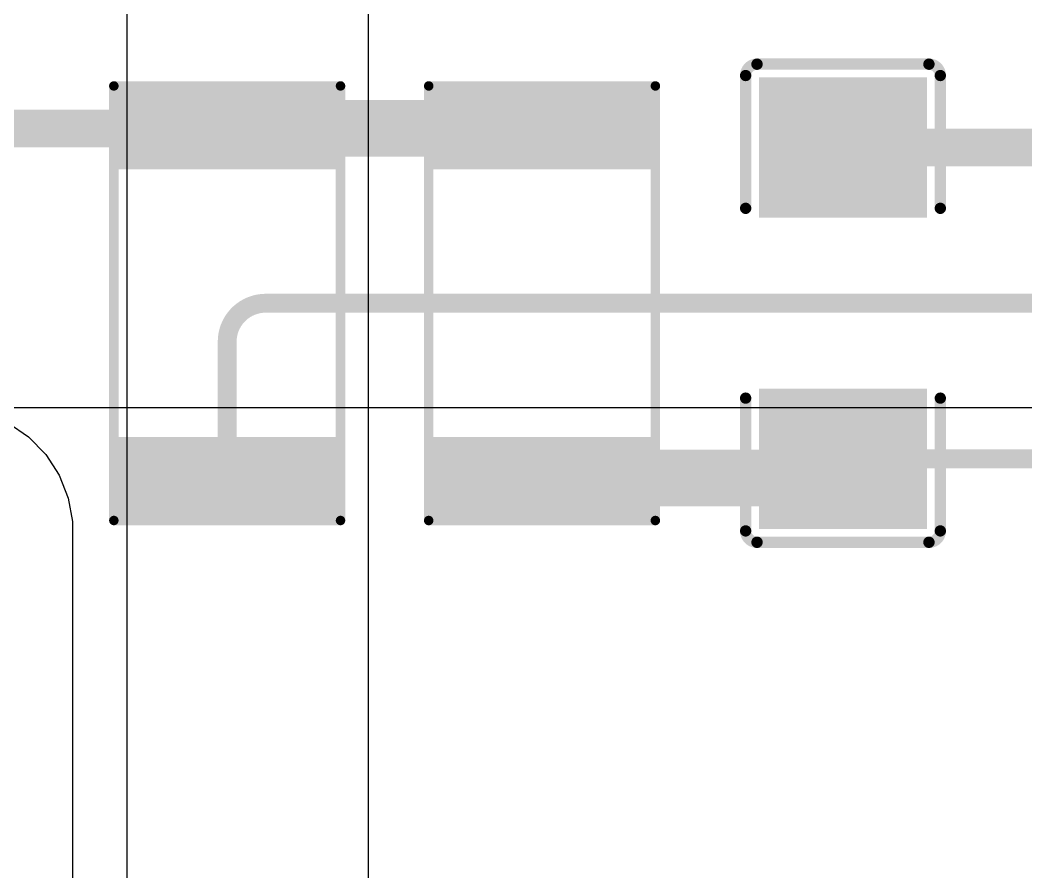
# Model space of a CAD drawing. Header units: inches. Extents: x -2 to 5376, y -4 to 5426.
# Drawn here: x 64.23 to 77.75, y 44.43 to 55.88 of the extents above; entities that cross this region are included whole.
import ezdxf

# ---------------------------------------------------------------- set-up
doc = ezdxf.new("R2010")
doc.units = ezdxf.units.IN
for name, color, linetype in [('Bottom Layer', 5, 'Continuous'), ('Layer 1', 16, 'Continuous'), ('Layer 2', 76, 'Continuous'), ('Top Layer', 1, 'Continuous'), ('Top Overlay', 2, 'Continuous'), ('Top Paste', 8, 'Continuous'), ('Top Solder', 216, 'Continuous')]:
    doc.layers.add(name, color=color, linetype=linetype)

# ---------------------------------------------------------------- blocks, each defined once
blk = doc.blocks.new('RES_2010_63')
at = {"layer": 'Top Layer'}
for points in [[(-2.8, 1.4), (-1.9, 1.4), (-1.9, -1.4), (-2.8, -1.4)], [(1.9, 1.4), (2.8, 1.4), (2.8, -1.4), (1.9, -1.4)]]:
    blk.add_hatch(color=1, dxfattribs=at).paths.add_polyline_path(points)
at = {"layer": 'Top Paste'}
for points in [[(-2.8, 1.4), (-1.9, 1.4), (-1.9, -1.4), (-2.8, -1.4)], [(1.9, 1.4), (2.8, 1.4), (2.8, -1.4), (1.9, -1.4)]]:
    blk.add_hatch(color=8, dxfattribs=at).paths.add_polyline_path(points)
at = {"layer": 'Top Solder'}
for points in [[(-2.902, 1.502), (-1.798, 1.502), (-1.798, -1.502), (-2.902, -1.502)], [(1.798, 1.502), (2.902, 1.502), (2.902, -1.502), (1.798, -1.502)]]:
    blk.add_hatch(color=216, dxfattribs=at).paths.add_polyline_path(points)
at = {"layer": 'Top Overlay', "const_width": 0.127}
for points in [[(2.921, 1.524), (-2.921, 1.524)], [(-2.921, -1.524), (-2.921, 1.524)], [(2.921, -1.524), (2.921, 1.524)], [(2.921, -1.524), (-2.921, -1.524)]]:
    blk.add_lwpolyline(points, dxfattribs=at)
at = {"layer": 'Top Overlay', "const_width": 0.0635}
for points in [[(-2.953, 1.524, 1), (-2.889, 1.524, 1)], [(-2.953, 1.524, 1), (-2.889, 1.524, 1)], [(2.889, 1.524, 1), (2.953, 1.524, 1)], [(2.889, 1.524, 1), (2.953, 1.524, 1)], [(-2.953, -1.524, 1), (-2.889, -1.524, 1)], [(-2.953, -1.524, 1), (-2.889, -1.524, 1)], [(2.889, -1.524, 1), (2.953, -1.524, 1)], [(2.889, -1.524, 1), (2.953, -1.524, 1)]]:
    blk.add_lwpolyline(points, format="xyb", close=True, dxfattribs=at)
blk = doc.blocks.new('RES_2010_64')
at = {"layer": 'Top Layer'}
for points in [[(-2.8, 1.4), (-1.9, 1.4), (-1.9, -1.4), (-2.8, -1.4)], [(1.9, 1.4), (2.8, 1.4), (2.8, -1.4), (1.9, -1.4)]]:
    blk.add_hatch(color=1, dxfattribs=at).paths.add_polyline_path(points)
at = {"layer": 'Top Paste'}
for points in [[(-2.8, 1.4), (-1.9, 1.4), (-1.9, -1.4), (-2.8, -1.4)], [(1.9, 1.4), (2.8, 1.4), (2.8, -1.4), (1.9, -1.4)]]:
    blk.add_hatch(color=8, dxfattribs=at).paths.add_polyline_path(points)
at = {"layer": 'Top Solder'}
for points in [[(-2.902, 1.502), (-1.798, 1.502), (-1.798, -1.502), (-2.902, -1.502)], [(1.798, 1.502), (2.902, 1.502), (2.902, -1.502), (1.798, -1.502)]]:
    blk.add_hatch(color=216, dxfattribs=at).paths.add_polyline_path(points)
at = {"layer": 'Top Overlay', "const_width": 0.127}
for points in [[(2.921, 1.524), (-2.921, 1.524)], [(-2.921, -1.524), (-2.921, 1.524)], [(2.921, -1.524), (2.921, 1.524)], [(2.921, -1.524), (-2.921, -1.524)]]:
    blk.add_lwpolyline(points, dxfattribs=at)
at = {"layer": 'Top Overlay', "const_width": 0.0635}
for points in [[(-2.953, 1.524, 1), (-2.889, 1.524, 1)], [(-2.953, 1.524, 1), (-2.889, 1.524, 1)], [(2.889, 1.524, 1), (2.953, 1.524, 1)], [(2.889, 1.524, 1), (2.953, 1.524, 1)], [(-2.953, -1.524, 1), (-2.889, -1.524, 1)], [(-2.953, -1.524, 1), (-2.889, -1.524, 1)], [(2.889, -1.524, 1), (2.953, -1.524, 1)], [(2.889, -1.524, 1), (2.953, -1.524, 1)]]:
    blk.add_lwpolyline(points, format="xyb", close=True, dxfattribs=at)
blk = doc.blocks.new('C___1808_113')
at = {"layer": 'Top Layer'}
for points in [[(-2.985, 1.08), (-1.2, 1.08), (-1.2, -1.08), (-2.985, -1.08)], [(1.2, 1.08), (2.985, 1.08), (2.985, -1.08), (1.2, -1.08)]]:
    blk.add_hatch(color=1, dxfattribs=at).paths.add_polyline_path(points)
at = {"layer": 'Top Paste'}
for points in [[(-2.985, 1.08), (-1.2, 1.08), (-1.2, -1.08), (-2.985, -1.08)], [(1.2, 1.08), (2.985, 1.08), (2.985, -1.08), (1.2, -1.08)]]:
    blk.add_hatch(color=8, dxfattribs=at).paths.add_polyline_path(points)
at = {"layer": 'Top Solder'}
for points in [[(-3.036, 1.131), (-1.149, 1.131), (-1.149, -1.131), (-3.036, -1.131)], [(1.149, 1.131), (3.036, 1.131), (3.036, -1.131), (1.149, -1.131)]]:
    blk.add_hatch(color=216, dxfattribs=at).paths.add_polyline_path(points)
at = {"layer": 'Top Overlay', "const_width": 0.152}
for points in [[(-3.214, 1.156, -0.414214), (-3.061, 1.309)], [(3.061, 1.309, -0.414214), (3.214, 1.156)], [(-3.061, -1.309, -0.414214), (-3.214, -1.156)], [(3.214, -1.156, -0.414214), (3.061, -1.309)]]:
    blk.add_lwpolyline(points, format="xyb", dxfattribs=at)
for points in [[(-1.276, 1.309), (-3.061, 1.309)], [(3.061, 1.309), (1.276, 1.309)], [(-3.214, -1.156), (-3.214, 1.156)], [(3.214, -1.156), (3.214, 1.156)], [(-1.276, -1.309), (-3.061, -1.309)], [(3.061, -1.309), (1.276, -1.309)]]:
    blk.add_lwpolyline(points, dxfattribs=at)
at = {"layer": 'Top Overlay', "const_width": 0.0762}
for points in [[(-3.099, 1.309, 1), (-3.023, 1.309, 1)], [(-3.099, 1.309, 1), (-3.023, 1.309, 1)], [(-1.314, 1.309, 1), (-1.238, 1.309, 1)], [(1.238, 1.309, 1), (1.314, 1.309, 1)], [(3.023, 1.309, 1), (3.099, 1.309, 1)], [(3.023, 1.309, 1), (3.099, 1.309, 1)], [(-3.252, 1.156, 1), (-3.175, 1.156, 1)], [(-3.252, 1.156, 1), (-3.175, 1.156, 1)], [(3.175, 1.156, 1), (3.252, 1.156, 1)], [(3.175, 1.156, 1), (3.252, 1.156, 1)], [(-3.252, -1.156, 1), (-3.175, -1.156, 1)], [(-3.252, -1.156, 1), (-3.175, -1.156, 1)], [(3.175, -1.156, 1), (3.252, -1.156, 1)], [(3.175, -1.156, 1), (3.252, -1.156, 1)], [(-3.099, -1.309, 1), (-3.023, -1.309, 1)], [(-3.099, -1.309, 1), (-3.023, -1.309, 1)], [(-1.314, -1.309, 1), (-1.238, -1.309, 1)], [(1.238, -1.309, 1), (1.314, -1.309, 1)], [(3.023, -1.309, 1), (3.099, -1.309, 1)], [(3.023, -1.309, 1), (3.099, -1.309, 1)]]:
    blk.add_lwpolyline(points, format="xyb", close=True, dxfattribs=at)

msp = doc.modelspace()

# ---------------------------------------------------------------- linework, layer by layer
at = {"layer": 'Bottom Layer'}
for p, q in [((68.91, 38.97), (68.91, 62.98)), ((65.659, 57.074), (65.659, 40.767))]:
    msp.add_line(p, q, dxfattribs=at)
at = {"layer": 'Layer 1'}
msp.add_line((-1.052, 50.673), (86.555, 50.673), dxfattribs=at)
at = {"layer": 'Layer 2'}
for p, q in [((64.066, 50.469), (64.339, 50.281)), ((64.339, 50.281), (64.57, 50.043)), ((64.57, 50.043), (64.75, 49.765)), ((64.75, 49.765), (64.872, 49.456)), ((64.872, 49.456), (64.93, 49.142)), ((64.93, 49.142), (64.929, 48.964)), ((64.929, 48.964), (64.929, 48.964)), ((64.929, 48.964), (64.929, 48.964)), ((64.929, 48.964), (64.929, 27.943))]:
    msp.add_line(p, q, dxfattribs=at)
at = {"layer": 'Top Layer'}
for points, const_width in [([(67.01, 54.425), (71.244, 54.425)], 0.762), ([(63.04, 54.425), (66.248, 54.425)], 0.508), ([(75.291, 54.168), (82.019, 54.168)], 0.508), ([(67.527, 52.075), (86.319, 52.075)], 0.254), ([(67.01, 49.725), (67.01, 51.558)], 0.254), ([(71.244, 49.725), (75.033, 49.725)], 0.762), ([(75.291, 49.982), (88.191, 49.982)], 0.254)]:
    msp.add_lwpolyline(points, dxfattribs=dict(at, const_width=const_width))
for points, const_width in [([(66.82, 54.425, 1), (67.201, 54.425, 1)], 0.381), ([(71.053, 54.425, 1), (71.434, 54.425, 1)], 0.381), ([(66.121, 54.425, 1), (66.375, 54.425, 1)], 0.254), ([(75.164, 54.168, 1), (75.418, 54.168, 1)], 0.254), ([(67.464, 52.075, 1), (67.591, 52.075, 1)], 0.127), ([(67.464, 52.075, 1), (67.591, 52.075, 1)], 0.127), ([(66.947, 51.558, 1), (67.074, 51.558, 1)], 0.127), ([(66.947, 51.558, 1), (67.074, 51.558, 1)], 0.127), ([(71.053, 49.725, 1), (71.434, 49.725, 1)], 0.381), ([(74.843, 49.725, 1), (75.224, 49.725, 1)], 0.381), ([(75.227, 49.982, 1), (75.354, 49.982, 1)], 0.127), ([(75.227, 49.982, 1), (75.354, 49.982, 1)], 0.127), ([(66.947, 49.725, 1), (67.074, 49.725, 1)], 0.127), ([(74.97, 49.725, 1), (75.097, 49.725, 1)], 0.127)]:
    msp.add_lwpolyline(points, format="xyb", close=True, dxfattribs=dict(at, const_width=const_width))
at = {"layer": 'Top Layer', "const_width": 0.254}
for points in [[(67.01, 51.558, -0.414214), (67.527, 52.075)], [(75.291, 49.982, -0.414214), (75.033, 49.725)]]:
    msp.add_lwpolyline(points, format="xyb", dxfattribs=at)

# ---------------------------------------------------------------- block references
at = {"rotation": 270}
for name, p in [('C___1808_113', (75.291, 52.075)), ('RES_2010_64', (67.01, 52.075)), ('RES_2010_63', (71.244, 52.075))]:
    msp.add_blockref(name, p, dxfattribs=at)

doc.saveas('drawing.dxf')
